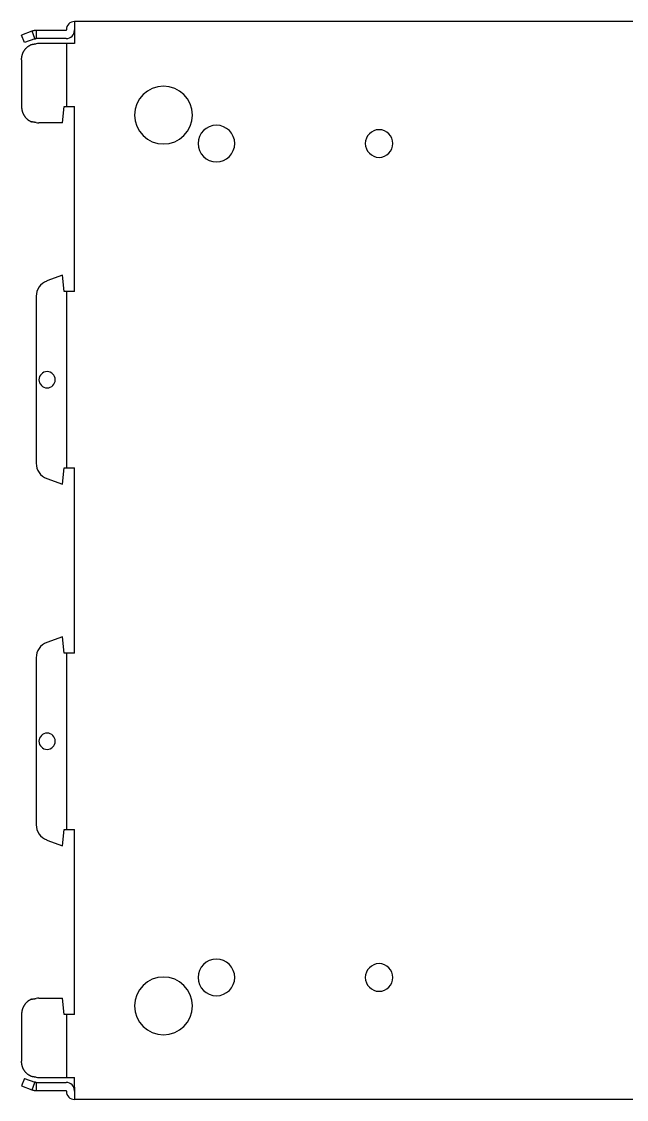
# Model space of a CAD drawing. Extents: x -27 to 262, y 5 to 196.
# Drawn here: x 74.6 to 150.6, y 60.2 to 195.6 of the extents above; entities that cross this region are included whole.
import ezdxf

# ---------------------------------------------------------------- set-up
doc = ezdxf.new("R2010")
doc.units = 0
doc.header["$LTSCALE"] = 25.4
doc.linetypes.add('KÖRPER', pattern=[0])
doc.layers.add('2D_ANSICHT_1_DRAWING_1', color=7, linetype='KÖRPER')

msp = doc.modelspace()

# ---------------------------------------------------------------- linework, layer by layer
at = {"layer": '2D_ANSICHT_1_DRAWING_1', "color": 5, "linetype": 'KÖRPER'}
for p, q in [((81.308, 195.635), (81.308, 194.102)), ((193.678, 195.635), (81.308, 195.635)), ((75.944, 194.419), (74.642, 193.945)), ((74.992, 192.985), (74.642, 193.945)), ((76.831, 194.511), (76.468, 194.511)), ((80.245, 194.511), (76.831, 194.511)), ((80.266, 194.532), (80.266, 194.593)), ((81.288, 194.532), (81.288, 194.593)), ((81.308, 194.102), (81.308, 192.88)), ((76.293, 193.458), (74.992, 192.985)), ((76.831, 193.489), (76.468, 193.489)), ((80.245, 193.489), (76.831, 193.489)), ((80.245, 192.88), (76.831, 192.88)), ((80.266, 192.88), (80.245, 192.88)), ((80.266, 192.88), (80.266, 184.955)), ((81.308, 192.88), (80.266, 192.88)), ((74.642, 190.836), (74.642, 184.955)), ((79.795, 182.911), (79.999, 184.955)), ((79.999, 184.955), (80.245, 184.955)), ((80.245, 184.955), (80.266, 184.955)), ((80.266, 184.955), (81.308, 184.955)), ((81.308, 161.705), (81.308, 184.955)), ((79.795, 182.911), (76.831, 182.911)), ((79.795, 163.749), (77.818, 163.029)), ((79.999, 161.705), (79.795, 163.749)), ((80.245, 161.705), (79.999, 161.705)), ((80.266, 161.705), (80.245, 161.705)), ((81.308, 161.705), (80.266, 161.705)), ((80.266, 161.705), (80.266, 139.527)), ((76.473, 161.108), (76.473, 140.123)), ((77.818, 138.202), (79.795, 137.483)), ((79.795, 137.483), (79.999, 139.527)), ((79.999, 139.527), (80.245, 139.527)), ((80.245, 139.527), (80.266, 139.527)), ((80.266, 139.527), (81.308, 139.527)), ((81.308, 116.276), (81.308, 139.527)), ((79.795, 118.32), (77.818, 117.601)), ((79.999, 116.276), (79.795, 118.32)), ((76.473, 115.68), (76.473, 94.695)), ((80.245, 116.276), (79.999, 116.276)), ((80.266, 116.276), (80.245, 116.276)), ((80.266, 116.276), (80.266, 94.098)), ((81.308, 116.276), (80.266, 116.276)), ((79.795, 92.054), (79.999, 94.098)), ((79.999, 94.098), (80.245, 94.098)), ((80.245, 94.098), (80.266, 94.098)), ((80.266, 94.098), (81.308, 94.098)), ((81.308, 70.848), (81.308, 94.098)), ((77.818, 92.774), (79.795, 92.054)), ((76.831, 72.892), (79.795, 72.892)), ((79.999, 70.848), (79.795, 72.892)), ((74.642, 70.848), (74.642, 64.967)), ((80.245, 70.848), (79.999, 70.848)), ((80.266, 70.848), (80.245, 70.848)), ((81.308, 70.848), (80.266, 70.848)), ((80.266, 70.848), (80.266, 62.923)), ((74.992, 62.818), (74.642, 61.858)), ((74.992, 62.818), (76.293, 62.345)), ((76.831, 62.923), (80.245, 62.923)), ((80.245, 62.923), (80.266, 62.923)), ((80.266, 62.923), (81.308, 62.923)), ((81.308, 61.701), (81.308, 62.923)), ((74.642, 61.858), (75.944, 61.384)), ((76.468, 62.314), (76.831, 62.314)), ((76.468, 61.292), (76.831, 61.292)), ((76.831, 62.314), (80.245, 62.314)), ((76.831, 61.292), (80.245, 61.292)), ((80.266, 61.21), (80.266, 61.271)), ((81.288, 61.21), (81.288, 61.271)), ((81.308, 61.701), (81.308, 60.168)), ((193.678, 60.168), (81.308, 60.168))]:
    msp.add_line(p, q, dxfattribs=at)
for points in [[(76.468, 194.511), (76.463, 194.511), (76.457, 194.511), (76.451, 194.511), (76.446, 194.511), (76.44, 194.511), (76.435, 194.511), (76.429, 194.511), (76.424, 194.511), (76.418, 194.51), (76.412, 194.51), (76.407, 194.51), (76.401, 194.51), (76.396, 194.51), (76.39, 194.509), (76.385, 194.509), (76.379, 194.509), (76.373, 194.508), (76.368, 194.508), (76.362, 194.508), (76.357, 194.507), (76.351, 194.507), (76.346, 194.506), (76.34, 194.506), (76.335, 194.505), (76.329, 194.505), (76.323, 194.504), (76.318, 194.504), (76.312, 194.503), (76.307, 194.503), (76.301, 194.502), (76.296, 194.502), (76.29, 194.501), (76.285, 194.5), (76.279, 194.5), (76.274, 194.499), (76.268, 194.498), (76.263, 194.497), (76.257, 194.497), (76.251, 194.496), (76.246, 194.495), (76.24, 194.494), (76.235, 194.493), (76.229, 194.493), (76.224, 194.492), (76.218, 194.491), (76.213, 194.49), (76.207, 194.489), (76.202, 194.488), (76.196, 194.487), (76.191, 194.486), (76.185, 194.485), (76.18, 194.484), (76.175, 194.483), (76.169, 194.482), (76.164, 194.481), (76.158, 194.48), (76.153, 194.478), (76.147, 194.477), (76.142, 194.476), (76.136, 194.475), (76.131, 194.474), (76.125, 194.472), (76.12, 194.471), (76.115, 194.47), (76.109, 194.469), (76.104, 194.467), (76.098, 194.466), (76.093, 194.465), (76.088, 194.463), (76.082, 194.462), (76.077, 194.46), (76.071, 194.459), (76.066, 194.458), (76.061, 194.456), (76.055, 194.455), (76.05, 194.453), (76.045, 194.452), (76.039, 194.45), (76.034, 194.448), (76.028, 194.447), (76.023, 194.445), (76.018, 194.444), (76.012, 194.442), (76.007, 194.44), (76.002, 194.439), (75.997, 194.437), (75.991, 194.435), (75.986, 194.433), (75.981, 194.432), (75.975, 194.43), (75.97, 194.428), (75.965, 194.426), (75.96, 194.424), (75.954, 194.423), (75.949, 194.421), (75.944, 194.419)], [(74.642, 190.836), (74.643, 190.862), (74.643, 190.888), (74.644, 190.913), (74.645, 190.939), (74.646, 190.965), (74.648, 190.991), (74.65, 191.017), (74.652, 191.042), (74.655, 191.068), (74.658, 191.094), (74.661, 191.12), (74.664, 191.145), (74.668, 191.171), (74.672, 191.196), (74.677, 191.222), (74.682, 191.247), (74.687, 191.272), (74.692, 191.298), (74.698, 191.323), (74.704, 191.348), (74.71, 191.373), (74.717, 191.398), (74.723, 191.423), (74.731, 191.448), (74.738, 191.473), (74.746, 191.497), (74.754, 191.522), (74.762, 191.547), (74.771, 191.571), (74.78, 191.595), (74.789, 191.619), (74.799, 191.643), (74.808, 191.667), (74.819, 191.691), (74.829, 191.715), (74.84, 191.738), (74.851, 191.762), (74.862, 191.785), (74.874, 191.808), (74.885, 191.831), (74.898, 191.854), (74.91, 191.877), (74.923, 191.899), (74.936, 191.921), (74.949, 191.944), (74.962, 191.966), (74.976, 191.988), (74.99, 192.009), (75.005, 192.031), (75.019, 192.052), (75.034, 192.073), (75.049, 192.094), (75.065, 192.115), (75.081, 192.135), (75.097, 192.156), (75.113, 192.176), (75.129, 192.196), (75.146, 192.216), (75.163, 192.235), (75.18, 192.254), (75.198, 192.273), (75.215, 192.292), (75.233, 192.311), (75.252, 192.329), (75.27, 192.347), (75.289, 192.365), (75.308, 192.383), (75.327, 192.4), (75.346, 192.417), (75.366, 192.434), (75.386, 192.451), (75.406, 192.467), (75.426, 192.483), (75.446, 192.499), (75.467, 192.514), (75.488, 192.53), (75.509, 192.545), (75.53, 192.559), (75.552, 192.574), (75.574, 192.588), (75.595, 192.602), (75.618, 192.615), (75.64, 192.628), (75.662, 192.641), (75.685, 192.654), (75.708, 192.666), (75.731, 192.678), (75.754, 192.69), (75.777, 192.701), (75.8, 192.712), (75.824, 192.722), (75.848, 192.733), (75.871, 192.743), (75.895, 192.752), (75.92, 192.762), (75.944, 192.771)], [(75.944, 192.771), (75.949, 192.772), (75.955, 192.772), (75.96, 192.773), (75.966, 192.774), (75.971, 192.775), (75.977, 192.776), (75.982, 192.777), (75.987, 192.777), (75.993, 192.778), (75.998, 192.779), (76.004, 192.78), (76.009, 192.781), (76.015, 192.781), (76.02, 192.782), (76.026, 192.783), (76.031, 192.784), (76.037, 192.785), (76.042, 192.786), (76.048, 192.786), (76.053, 192.787), (76.058, 192.788), (76.064, 192.789), (76.069, 192.79), (76.075, 192.79), (76.08, 192.791), (76.086, 192.792), (76.091, 192.793), (76.097, 192.794), (76.102, 192.794), (76.108, 192.795), (76.113, 192.796), (76.119, 192.797), (76.124, 192.798), (76.129, 192.798), (76.135, 192.799), (76.14, 192.8), (76.146, 192.801), (76.151, 192.802), (76.157, 192.802), (76.162, 192.803), (76.168, 192.804), (76.173, 192.805), (76.179, 192.806), (76.184, 192.806), (76.19, 192.807), (76.195, 192.808), (76.2, 192.809), (76.206, 192.81), (76.211, 192.81), (76.217, 192.811), (76.222, 192.812), (76.228, 192.813), (76.233, 192.814), (76.239, 192.814), (76.244, 192.815), (76.25, 192.816), (76.255, 192.817), (76.261, 192.818), (76.266, 192.818), (76.271, 192.819), (76.277, 192.82), (76.282, 192.821), (76.288, 192.822), (76.293, 192.822), (76.299, 192.823), (76.304, 192.824), (76.31, 192.825), (76.315, 192.825), (76.321, 192.826), (76.326, 192.827), (76.332, 192.828), (76.337, 192.829), (76.342, 192.829), (76.348, 192.83), (76.353, 192.831), (76.359, 192.832), (76.364, 192.833), (76.37, 192.833), (76.375, 192.834), (76.381, 192.835), (76.386, 192.836), (76.392, 192.836), (76.397, 192.837), (76.403, 192.838), (76.408, 192.839), (76.413, 192.84), (76.419, 192.84), (76.424, 192.841), (76.43, 192.842), (76.435, 192.843), (76.441, 192.844), (76.446, 192.844), (76.452, 192.845), (76.457, 192.846), (76.463, 192.847), (76.468, 192.847)], [(76.293, 193.458), (76.296, 193.459), (76.299, 193.461), (76.302, 193.462), (76.305, 193.463), (76.308, 193.464), (76.311, 193.465), (76.314, 193.466), (76.318, 193.467), (76.321, 193.467), (76.324, 193.468), (76.327, 193.469), (76.33, 193.47), (76.333, 193.471), (76.336, 193.472), (76.339, 193.473), (76.342, 193.473), (76.345, 193.474), (76.348, 193.475), (76.351, 193.476), (76.354, 193.476), (76.358, 193.477), (76.361, 193.478), (76.364, 193.478), (76.367, 193.479), (76.37, 193.48), (76.373, 193.48), (76.376, 193.481), (76.379, 193.481), (76.383, 193.482), (76.386, 193.483), (76.389, 193.483), (76.392, 193.484), (76.395, 193.484), (76.398, 193.484), (76.401, 193.485), (76.405, 193.485), (76.408, 193.486), (76.411, 193.486), (76.414, 193.486), (76.417, 193.487), (76.42, 193.487), (76.424, 193.487), (76.427, 193.488), (76.43, 193.488), (76.433, 193.488), (76.436, 193.488), (76.439, 193.488), (76.443, 193.489), (76.446, 193.489), (76.449, 193.489), (76.452, 193.489), (76.455, 193.489), (76.459, 193.489), (76.462, 193.489), (76.465, 193.489), (76.468, 193.489)], [(74.642, 184.955), (74.643, 184.93), (74.643, 184.904), (74.644, 184.878), (74.645, 184.852), (74.646, 184.826), (74.648, 184.8), (74.65, 184.775), (74.652, 184.749), (74.655, 184.723), (74.658, 184.697), (74.661, 184.672), (74.664, 184.646), (74.668, 184.621), (74.672, 184.595), (74.677, 184.57), (74.682, 184.544), (74.687, 184.519), (74.692, 184.494), (74.698, 184.468), (74.704, 184.443), (74.71, 184.418), (74.717, 184.393), (74.723, 184.368), (74.731, 184.343), (74.738, 184.319), (74.746, 184.294), (74.754, 184.269), (74.762, 184.245), (74.771, 184.22), (74.78, 184.196), (74.789, 184.172), (74.799, 184.148), (74.808, 184.124), (74.819, 184.1), (74.829, 184.077), (74.84, 184.053), (74.851, 184.03), (74.862, 184.006), (74.874, 183.983), (74.885, 183.96), (74.898, 183.937), (74.91, 183.915), (74.923, 183.892), (74.936, 183.87), (74.949, 183.848), (74.962, 183.826), (74.976, 183.804), (74.99, 183.782), (75.005, 183.761), (75.019, 183.739), (75.034, 183.718), (75.049, 183.697), (75.065, 183.676), (75.081, 183.656), (75.097, 183.636), (75.113, 183.615), (75.129, 183.595), (75.146, 183.576), (75.163, 183.556), (75.18, 183.537), (75.198, 183.518), (75.215, 183.499), (75.233, 183.481), (75.252, 183.462), (75.27, 183.444), (75.289, 183.426), (75.308, 183.409), (75.327, 183.391), (75.346, 183.374), (75.366, 183.357), (75.386, 183.341), (75.406, 183.324), (75.426, 183.308), (75.446, 183.292), (75.467, 183.277), (75.488, 183.262), (75.509, 183.247), (75.53, 183.232), (75.552, 183.218), (75.574, 183.204), (75.595, 183.19), (75.618, 183.176), (75.64, 183.163), (75.662, 183.15), (75.685, 183.138), (75.708, 183.125), (75.731, 183.113), (75.754, 183.102), (75.777, 183.091), (75.8, 183.08), (75.824, 183.069), (75.848, 183.059), (75.871, 183.049), (75.895, 183.039), (75.92, 183.03), (75.944, 183.021)], [(76.468, 182.944), (76.463, 182.945), (76.457, 182.945), (76.452, 182.946), (76.446, 182.947), (76.441, 182.948), (76.435, 182.949), (76.43, 182.949), (76.424, 182.95), (76.419, 182.951), (76.413, 182.952), (76.408, 182.953), (76.403, 182.953), (76.397, 182.954), (76.392, 182.955), (76.386, 182.956), (76.381, 182.956), (76.375, 182.957), (76.37, 182.958), (76.364, 182.959), (76.359, 182.96), (76.353, 182.96), (76.348, 182.961), (76.342, 182.962), (76.337, 182.963), (76.332, 182.964), (76.326, 182.964), (76.321, 182.965), (76.315, 182.966), (76.31, 182.967), (76.304, 182.967), (76.299, 182.968), (76.293, 182.969), (76.288, 182.97), (76.282, 182.971), (76.277, 182.971), (76.271, 182.972), (76.266, 182.973), (76.261, 182.974), (76.255, 182.975), (76.25, 182.975), (76.244, 182.976), (76.239, 182.977), (76.233, 182.978), (76.228, 182.979), (76.222, 182.979), (76.217, 182.98), (76.211, 182.981), (76.206, 182.982), (76.2, 182.982), (76.195, 182.983), (76.19, 182.984), (76.184, 182.985), (76.179, 182.986), (76.173, 182.986), (76.168, 182.987), (76.162, 182.988), (76.157, 182.989), (76.151, 182.99), (76.146, 182.99), (76.14, 182.991), (76.135, 182.992), (76.129, 182.993), (76.124, 182.994), (76.119, 182.994), (76.113, 182.995), (76.108, 182.996), (76.102, 182.997), (76.097, 182.998), (76.091, 182.998), (76.086, 182.999), (76.08, 183), (76.075, 183.001), (76.069, 183.002), (76.064, 183.003), (76.058, 183.003), (76.053, 183.004), (76.048, 183.005), (76.042, 183.006), (76.037, 183.007), (76.031, 183.007), (76.026, 183.008), (76.02, 183.009), (76.015, 183.01), (76.009, 183.011), (76.004, 183.012), (75.998, 183.012), (75.993, 183.013), (75.987, 183.014), (75.982, 183.015), (75.977, 183.016), (75.971, 183.016), (75.966, 183.017), (75.96, 183.018), (75.955, 183.019), (75.949, 183.02), (75.944, 183.021)], [(75.944, 72.783), (75.92, 72.774), (75.895, 72.764), (75.871, 72.755), (75.848, 72.745), (75.824, 72.734), (75.8, 72.724), (75.777, 72.713), (75.754, 72.701), (75.731, 72.69), (75.708, 72.678), (75.685, 72.665), (75.662, 72.653), (75.64, 72.64), (75.618, 72.627), (75.595, 72.613), (75.574, 72.6), (75.552, 72.585), (75.53, 72.571), (75.509, 72.556), (75.488, 72.541), (75.467, 72.526), (75.446, 72.511), (75.426, 72.495), (75.406, 72.479), (75.386, 72.463), (75.366, 72.446), (75.346, 72.429), (75.327, 72.412), (75.308, 72.395), (75.289, 72.377), (75.27, 72.359), (75.252, 72.341), (75.233, 72.323), (75.215, 72.304), (75.198, 72.285), (75.18, 72.266), (75.163, 72.247), (75.146, 72.227), (75.129, 72.208), (75.113, 72.188), (75.097, 72.168), (75.081, 72.147), (75.065, 72.127), (75.049, 72.106), (75.034, 72.085), (75.019, 72.064), (75.005, 72.043), (74.99, 72.021), (74.976, 71.999), (74.962, 71.977), (74.949, 71.955), (74.936, 71.933), (74.923, 71.911), (74.91, 71.888), (74.898, 71.866), (74.885, 71.843), (74.874, 71.82), (74.862, 71.797), (74.851, 71.773), (74.84, 71.75), (74.829, 71.727), (74.819, 71.703), (74.808, 71.679), (74.799, 71.655), (74.789, 71.631), (74.78, 71.607), (74.771, 71.583), (74.762, 71.558), (74.754, 71.534), (74.746, 71.509), (74.738, 71.485), (74.731, 71.46), (74.723, 71.435), (74.717, 71.41), (74.71, 71.385), (74.704, 71.36), (74.698, 71.335), (74.692, 71.31), (74.687, 71.284), (74.682, 71.259), (74.677, 71.234), (74.672, 71.208), (74.668, 71.183), (74.664, 71.157), (74.661, 71.131), (74.658, 71.106), (74.655, 71.08), (74.652, 71.054), (74.65, 71.028), (74.648, 71.003), (74.646, 70.977), (74.645, 70.951), (74.644, 70.925), (74.643, 70.899), (74.643, 70.874), (74.642, 70.848)], [(75.944, 72.783), (75.949, 72.783), (75.955, 72.784), (75.96, 72.785), (75.966, 72.786), (75.971, 72.787), (75.977, 72.788), (75.982, 72.788), (75.987, 72.789), (75.993, 72.79), (75.998, 72.791), (76.004, 72.792), (76.009, 72.792), (76.015, 72.793), (76.02, 72.794), (76.026, 72.795), (76.031, 72.796), (76.037, 72.797), (76.042, 72.797), (76.048, 72.798), (76.053, 72.799), (76.058, 72.8), (76.064, 72.801), (76.069, 72.801), (76.075, 72.802), (76.08, 72.803), (76.086, 72.804), (76.091, 72.805), (76.097, 72.805), (76.102, 72.806), (76.108, 72.807), (76.113, 72.808), (76.119, 72.809), (76.124, 72.809), (76.129, 72.81), (76.135, 72.811), (76.14, 72.812), (76.146, 72.813), (76.151, 72.813), (76.157, 72.814), (76.162, 72.815), (76.168, 72.816), (76.173, 72.817), (76.179, 72.817), (76.184, 72.818), (76.19, 72.819), (76.195, 72.82), (76.2, 72.821), (76.206, 72.821), (76.211, 72.822), (76.217, 72.823), (76.222, 72.824), (76.228, 72.825), (76.233, 72.825), (76.239, 72.826), (76.244, 72.827), (76.25, 72.828), (76.255, 72.829), (76.261, 72.829), (76.266, 72.83), (76.271, 72.831), (76.277, 72.832), (76.282, 72.833), (76.288, 72.833), (76.293, 72.834), (76.299, 72.835), (76.304, 72.836), (76.31, 72.836), (76.315, 72.837), (76.321, 72.838), (76.326, 72.839), (76.332, 72.84), (76.337, 72.84), (76.342, 72.841), (76.348, 72.842), (76.353, 72.843), (76.359, 72.844), (76.364, 72.844), (76.37, 72.845), (76.375, 72.846), (76.381, 72.847), (76.386, 72.847), (76.392, 72.848), (76.397, 72.849), (76.403, 72.85), (76.408, 72.851), (76.413, 72.851), (76.419, 72.852), (76.424, 72.853), (76.43, 72.854), (76.435, 72.855), (76.441, 72.855), (76.446, 72.856), (76.452, 72.857), (76.457, 72.858), (76.463, 72.858), (76.468, 72.859)], [(75.944, 63.032), (75.92, 63.041), (75.895, 63.051), (75.871, 63.06), (75.848, 63.07), (75.824, 63.081), (75.8, 63.091), (75.777, 63.102), (75.754, 63.114), (75.731, 63.125), (75.708, 63.137), (75.685, 63.149), (75.662, 63.162), (75.64, 63.175), (75.618, 63.188), (75.595, 63.202), (75.574, 63.215), (75.552, 63.229), (75.53, 63.244), (75.509, 63.258), (75.488, 63.273), (75.467, 63.289), (75.446, 63.304), (75.426, 63.32), (75.406, 63.336), (75.386, 63.352), (75.366, 63.369), (75.346, 63.386), (75.327, 63.403), (75.308, 63.42), (75.289, 63.438), (75.27, 63.456), (75.252, 63.474), (75.233, 63.492), (75.215, 63.511), (75.198, 63.53), (75.18, 63.549), (75.163, 63.568), (75.146, 63.588), (75.129, 63.607), (75.113, 63.627), (75.097, 63.647), (75.081, 63.668), (75.065, 63.688), (75.049, 63.709), (75.034, 63.73), (75.019, 63.751), (75.005, 63.772), (74.99, 63.794), (74.976, 63.816), (74.962, 63.837), (74.949, 63.859), (74.936, 63.882), (74.923, 63.904), (74.91, 63.927), (74.898, 63.949), (74.885, 63.972), (74.874, 63.995), (74.862, 64.018), (74.851, 64.041), (74.84, 64.065), (74.829, 64.088), (74.819, 64.112), (74.808, 64.136), (74.799, 64.16), (74.789, 64.184), (74.78, 64.208), (74.771, 64.232), (74.762, 64.257), (74.754, 64.281), (74.746, 64.306), (74.738, 64.33), (74.731, 64.355), (74.723, 64.38), (74.717, 64.405), (74.71, 64.43), (74.704, 64.455), (74.698, 64.48), (74.692, 64.505), (74.687, 64.531), (74.682, 64.556), (74.677, 64.581), (74.672, 64.607), (74.668, 64.632), (74.664, 64.658), (74.661, 64.684), (74.658, 64.709), (74.655, 64.735), (74.652, 64.761), (74.65, 64.786), (74.648, 64.812), (74.646, 64.838), (74.645, 64.864), (74.644, 64.89), (74.643, 64.916), (74.643, 64.941), (74.642, 64.967)], [(76.468, 62.956), (76.463, 62.956), (76.457, 62.957), (76.452, 62.958), (76.446, 62.959), (76.441, 62.96), (76.435, 62.96), (76.43, 62.961), (76.424, 62.962), (76.419, 62.963), (76.413, 62.964), (76.408, 62.964), (76.403, 62.965), (76.397, 62.966), (76.392, 62.967), (76.386, 62.967), (76.381, 62.968), (76.375, 62.969), (76.37, 62.97), (76.364, 62.971), (76.359, 62.971), (76.353, 62.972), (76.348, 62.973), (76.342, 62.974), (76.337, 62.975), (76.332, 62.975), (76.326, 62.976), (76.321, 62.977), (76.315, 62.978), (76.31, 62.978), (76.304, 62.979), (76.299, 62.98), (76.293, 62.981), (76.288, 62.982), (76.282, 62.982), (76.277, 62.983), (76.271, 62.984), (76.266, 62.985), (76.261, 62.986), (76.255, 62.986), (76.25, 62.987), (76.244, 62.988), (76.239, 62.989), (76.233, 62.99), (76.228, 62.99), (76.222, 62.991), (76.217, 62.992), (76.211, 62.993), (76.206, 62.993), (76.2, 62.994), (76.195, 62.995), (76.19, 62.996), (76.184, 62.997), (76.179, 62.997), (76.173, 62.998), (76.168, 62.999), (76.162, 63), (76.157, 63.001), (76.151, 63.001), (76.146, 63.002), (76.14, 63.003), (76.135, 63.004), (76.129, 63.005), (76.124, 63.005), (76.119, 63.006), (76.113, 63.007), (76.108, 63.008), (76.102, 63.009), (76.097, 63.009), (76.091, 63.01), (76.086, 63.011), (76.08, 63.012), (76.075, 63.013), (76.069, 63.014), (76.064, 63.014), (76.058, 63.015), (76.053, 63.016), (76.048, 63.017), (76.042, 63.018), (76.037, 63.018), (76.031, 63.019), (76.026, 63.02), (76.02, 63.021), (76.015, 63.022), (76.009, 63.022), (76.004, 63.023), (75.998, 63.024), (75.993, 63.025), (75.987, 63.026), (75.982, 63.027), (75.977, 63.027), (75.971, 63.028), (75.966, 63.029), (75.96, 63.03), (75.955, 63.031), (75.949, 63.032), (75.944, 63.032)], [(76.468, 62.314), (76.465, 62.314), (76.462, 62.314), (76.459, 62.314), (76.455, 62.314), (76.452, 62.314), (76.449, 62.314), (76.446, 62.314), (76.443, 62.315), (76.439, 62.315), (76.436, 62.315), (76.433, 62.315), (76.43, 62.315), (76.427, 62.316), (76.424, 62.316), (76.42, 62.316), (76.417, 62.316), (76.414, 62.317), (76.411, 62.317), (76.408, 62.317), (76.405, 62.318), (76.401, 62.318), (76.398, 62.319), (76.395, 62.319), (76.392, 62.32), (76.389, 62.32), (76.386, 62.321), (76.383, 62.321), (76.379, 62.322), (76.376, 62.322), (76.373, 62.323), (76.37, 62.323), (76.367, 62.324), (76.364, 62.325), (76.361, 62.325), (76.358, 62.326), (76.354, 62.327), (76.351, 62.327), (76.348, 62.328), (76.345, 62.329), (76.342, 62.33), (76.339, 62.33), (76.336, 62.331), (76.333, 62.332), (76.33, 62.333), (76.327, 62.334), (76.324, 62.335), (76.321, 62.336), (76.318, 62.337), (76.314, 62.338), (76.311, 62.339), (76.308, 62.34), (76.305, 62.341), (76.302, 62.342), (76.299, 62.343), (76.296, 62.344), (76.293, 62.345)], [(75.944, 61.384), (75.949, 61.382), (75.954, 61.381), (75.96, 61.379), (75.965, 61.377), (75.97, 61.375), (75.975, 61.373), (75.981, 61.371), (75.986, 61.37), (75.991, 61.368), (75.997, 61.366), (76.002, 61.364), (76.007, 61.363), (76.012, 61.361), (76.018, 61.359), (76.023, 61.358), (76.028, 61.356), (76.034, 61.355), (76.039, 61.353), (76.045, 61.352), (76.05, 61.35), (76.055, 61.349), (76.061, 61.347), (76.066, 61.346), (76.071, 61.344), (76.077, 61.343), (76.082, 61.341), (76.088, 61.34), (76.093, 61.338), (76.098, 61.337), (76.104, 61.336), (76.109, 61.334), (76.115, 61.333), (76.12, 61.332), (76.125, 61.331), (76.131, 61.329), (76.136, 61.328), (76.142, 61.327), (76.147, 61.326), (76.153, 61.325), (76.158, 61.324), (76.164, 61.322), (76.169, 61.321), (76.175, 61.32), (76.18, 61.319), (76.185, 61.318), (76.191, 61.317), (76.196, 61.316), (76.202, 61.315), (76.207, 61.314), (76.213, 61.313), (76.218, 61.312), (76.224, 61.311), (76.229, 61.311), (76.235, 61.31), (76.24, 61.309), (76.246, 61.308), (76.251, 61.307), (76.257, 61.307), (76.263, 61.306), (76.268, 61.305), (76.274, 61.304), (76.279, 61.304), (76.285, 61.303), (76.29, 61.302), (76.296, 61.302), (76.301, 61.301), (76.307, 61.3), (76.312, 61.3), (76.318, 61.299), (76.323, 61.299), (76.329, 61.298), (76.335, 61.298), (76.34, 61.297), (76.346, 61.297), (76.351, 61.296), (76.357, 61.296), (76.362, 61.296), (76.368, 61.295), (76.373, 61.295), (76.379, 61.294), (76.385, 61.294), (76.39, 61.294), (76.396, 61.294), (76.401, 61.293), (76.407, 61.293), (76.412, 61.293), (76.418, 61.293), (76.424, 61.292), (76.429, 61.292), (76.435, 61.292), (76.44, 61.292), (76.446, 61.292), (76.451, 61.292), (76.457, 61.292), (76.463, 61.292), (76.468, 61.292)]]:
    msp.add_lwpolyline(points, dxfattribs=at)
for points in [[(75.944, 194.419, 0), (75.947, 194.409, 0), (75.951, 194.399, 0), (75.955, 194.389, 0), (75.958, 194.379, 0), (75.962, 194.369, 0), (75.966, 194.359, 0), (75.969, 194.349, 0), (75.973, 194.339, 0), (75.977, 194.329, 0), (75.98, 194.319, 0), (75.984, 194.309, 0), (75.988, 194.299, 0), (75.991, 194.289, 0), (75.995, 194.279, 0), (75.998, 194.269, 0), (76.002, 194.259, 0), (76.006, 194.249, 0), (76.009, 194.239, 0), (76.013, 194.229, 0), (76.017, 194.219, 0), (76.02, 194.209, 0), (76.024, 194.199, 0), (76.028, 194.189, 0), (76.031, 194.179, 0), (76.035, 194.169, 0), (76.038, 194.159, 0), (76.042, 194.149, 0), (76.046, 194.139, 0), (76.049, 194.129, 0), (76.053, 194.119, 0), (76.057, 194.109, 0), (76.06, 194.099, 0), (76.064, 194.089, 0), (76.068, 194.079, 0), (76.071, 194.069, 0), (76.075, 194.059, 0), (76.079, 194.049, 0), (76.082, 194.039, 0), (76.086, 194.029, 0), (76.089, 194.019, 0), (76.093, 194.009, 0), (76.097, 193.999, 0), (76.1, 193.989, 0), (76.104, 193.979, 0), (76.108, 193.969, 0), (76.111, 193.959, 0), (76.115, 193.949, 0), (76.119, 193.939, 0), (76.122, 193.929, 0), (76.126, 193.919, 0), (76.13, 193.909, 0), (76.133, 193.899, 0), (76.137, 193.889, 0), (76.14, 193.879, 0), (76.144, 193.869, 0), (76.148, 193.859, 0), (76.151, 193.849, 0), (76.155, 193.839, 0), (76.159, 193.829, 0), (76.162, 193.819, 0), (76.166, 193.809, 0), (76.17, 193.799, 0), (76.173, 193.789, 0), (76.177, 193.779, 0), (76.18, 193.769, 0), (76.184, 193.759, 0), (76.188, 193.749, 0), (76.191, 193.739, 0), (76.195, 193.729, 0), (76.199, 193.719, 0), (76.202, 193.709, 0), (76.206, 193.699, 0), (76.21, 193.689, 0), (76.213, 193.679, 0), (76.217, 193.669, 0), (76.221, 193.659, 0), (76.224, 193.649, 0), (76.228, 193.639, 0), (76.231, 193.629, 0), (76.235, 193.619, 0), (76.239, 193.609, 0), (76.242, 193.599, 0), (76.246, 193.589, 0), (76.25, 193.579, 0), (76.253, 193.568, 0), (76.257, 193.558, 0), (76.261, 193.548, 0), (76.264, 193.538, 0), (76.268, 193.528, 0), (76.272, 193.518, 0), (76.275, 193.508, 0), (76.279, 193.498, 0), (76.282, 193.488, 0), (76.286, 193.478, 0), (76.29, 193.468, 0), (76.293, 193.458, 0)], [(76.468, 194.511, 0), (76.468, 194.501, 0), (76.468, 194.49, 0), (76.468, 194.479, 0), (76.468, 194.469, 0), (76.468, 194.458, 0), (76.468, 194.447, 0), (76.468, 194.437, 0), (76.468, 194.426, 0), (76.468, 194.415, 0), (76.468, 194.405, 0), (76.468, 194.394, 0), (76.468, 194.384, 0), (76.468, 194.373, 0), (76.468, 194.362, 0), (76.468, 194.352, 0), (76.468, 194.341, 0), (76.468, 194.33, 0), (76.468, 194.32, 0), (76.468, 194.309, 0), (76.468, 194.298, 0), (76.468, 194.288, 0), (76.468, 194.277, 0), (76.468, 194.266, 0), (76.468, 194.256, 0), (76.468, 194.245, 0), (76.468, 194.234, 0), (76.468, 194.224, 0), (76.468, 194.213, 0), (76.468, 194.203, 0), (76.468, 194.192, 0), (76.468, 194.181, 0), (76.468, 194.171, 0), (76.468, 194.16, 0), (76.468, 194.149, 0), (76.468, 194.139, 0), (76.468, 194.128, 0), (76.468, 194.117, 0), (76.468, 194.107, 0), (76.468, 194.096, 0), (76.468, 194.085, 0), (76.468, 194.075, 0), (76.468, 194.064, 0), (76.468, 194.054, 0), (76.468, 194.043, 0), (76.468, 194.032, 0), (76.468, 194.022, 0), (76.468, 194.011, 0), (76.468, 194, 0), (76.468, 193.99, 0), (76.468, 193.979, 0), (76.468, 193.968, 0), (76.468, 193.958, 0), (76.468, 193.947, 0), (76.468, 193.936, 0), (76.468, 193.926, 0), (76.468, 193.915, 0), (76.468, 193.904, 0), (76.468, 193.894, 0), (76.468, 193.883, 0), (76.468, 193.873, 0), (76.468, 193.862, 0), (76.468, 193.851, 0), (76.468, 193.841, 0), (76.468, 193.83, 0), (76.468, 193.819, 0), (76.468, 193.809, 0), (76.468, 193.798, 0), (76.468, 193.787, 0), (76.468, 193.777, 0), (76.468, 193.766, 0), (76.468, 193.755, 0), (76.468, 193.745, 0), (76.468, 193.734, 0), (76.468, 193.723, 0), (76.468, 193.713, 0), (76.468, 193.702, 0), (76.468, 193.692, 0), (76.468, 193.681, 0), (76.468, 193.67, 0), (76.468, 193.66, 0), (76.468, 193.649, 0), (76.468, 193.638, 0), (76.468, 193.628, 0), (76.468, 193.617, 0), (76.468, 193.606, 0), (76.468, 193.596, 0), (76.468, 193.585, 0), (76.468, 193.574, 0), (76.468, 193.564, 0), (76.468, 193.553, 0), (76.468, 193.543, 0), (76.468, 193.532, 0), (76.468, 193.521, 0), (76.468, 193.511, 0), (76.468, 193.5, 0), (76.468, 193.489, 0)], [(76.293, 62.345, 0), (76.29, 62.335, 0), (76.286, 62.325, 0), (76.282, 62.315, 0), (76.279, 62.305, 0), (76.275, 62.295, 0), (76.272, 62.285, 0), (76.268, 62.275, 0), (76.264, 62.265, 0), (76.261, 62.255, 0), (76.257, 62.245, 0), (76.253, 62.235, 0), (76.25, 62.225, 0), (76.246, 62.215, 0), (76.242, 62.205, 0), (76.239, 62.195, 0), (76.235, 62.185, 0), (76.231, 62.175, 0), (76.228, 62.165, 0), (76.224, 62.155, 0), (76.221, 62.145, 0), (76.217, 62.135, 0), (76.213, 62.125, 0), (76.21, 62.115, 0), (76.206, 62.105, 0), (76.202, 62.095, 0), (76.199, 62.085, 0), (76.195, 62.075, 0), (76.191, 62.065, 0), (76.188, 62.055, 0), (76.184, 62.045, 0), (76.18, 62.035, 0), (76.177, 62.025, 0), (76.173, 62.015, 0), (76.17, 62.005, 0), (76.166, 61.995, 0), (76.162, 61.985, 0), (76.159, 61.975, 0), (76.155, 61.965, 0), (76.151, 61.955, 0), (76.148, 61.945, 0), (76.144, 61.935, 0), (76.14, 61.925, 0), (76.137, 61.915, 0), (76.133, 61.905, 0), (76.13, 61.894, 0), (76.126, 61.884, 0), (76.122, 61.874, 0), (76.119, 61.864, 0), (76.115, 61.854, 0), (76.111, 61.844, 0), (76.108, 61.834, 0), (76.104, 61.824, 0), (76.1, 61.814, 0), (76.097, 61.804, 0), (76.093, 61.794, 0), (76.089, 61.784, 0), (76.086, 61.774, 0), (76.082, 61.764, 0), (76.079, 61.754, 0), (76.075, 61.744, 0), (76.071, 61.734, 0), (76.068, 61.724, 0), (76.064, 61.714, 0), (76.06, 61.704, 0), (76.057, 61.694, 0), (76.053, 61.684, 0), (76.049, 61.674, 0), (76.046, 61.664, 0), (76.042, 61.654, 0), (76.038, 61.644, 0), (76.035, 61.634, 0), (76.031, 61.624, 0), (76.028, 61.614, 0), (76.024, 61.604, 0), (76.02, 61.594, 0), (76.017, 61.584, 0), (76.013, 61.574, 0), (76.009, 61.564, 0), (76.006, 61.554, 0), (76.002, 61.544, 0), (75.998, 61.534, 0), (75.995, 61.524, 0), (75.991, 61.514, 0), (75.988, 61.504, 0), (75.984, 61.494, 0), (75.98, 61.484, 0), (75.977, 61.474, 0), (75.973, 61.464, 0), (75.969, 61.454, 0), (75.966, 61.444, 0), (75.962, 61.434, 0), (75.958, 61.424, 0), (75.955, 61.414, 0), (75.951, 61.404, 0), (75.947, 61.394, 0), (75.944, 61.384, 0)], [(76.468, 62.314, 0), (76.468, 62.303, 0), (76.468, 62.293, 0), (76.468, 62.282, 0), (76.468, 62.271, 0), (76.468, 62.261, 0), (76.468, 62.25, 0), (76.468, 62.239, 0), (76.468, 62.229, 0), (76.468, 62.218, 0), (76.468, 62.207, 0), (76.468, 62.197, 0), (76.468, 62.186, 0), (76.468, 62.175, 0), (76.468, 62.165, 0), (76.468, 62.154, 0), (76.468, 62.144, 0), (76.468, 62.133, 0), (76.468, 62.122, 0), (76.468, 62.112, 0), (76.468, 62.101, 0), (76.468, 62.09, 0), (76.468, 62.08, 0), (76.468, 62.069, 0), (76.468, 62.058, 0), (76.468, 62.048, 0), (76.468, 62.037, 0), (76.468, 62.026, 0), (76.468, 62.016, 0), (76.468, 62.005, 0), (76.468, 61.994, 0), (76.468, 61.984, 0), (76.468, 61.973, 0), (76.468, 61.963, 0), (76.468, 61.952, 0), (76.468, 61.941, 0), (76.468, 61.931, 0), (76.468, 61.92, 0), (76.468, 61.909, 0), (76.468, 61.899, 0), (76.468, 61.888, 0), (76.468, 61.877, 0), (76.468, 61.867, 0), (76.468, 61.856, 0), (76.468, 61.845, 0), (76.468, 61.835, 0), (76.468, 61.824, 0), (76.468, 61.813, 0), (76.468, 61.803, 0), (76.468, 61.792, 0), (76.468, 61.782, 0), (76.468, 61.771, 0), (76.468, 61.76, 0), (76.468, 61.75, 0), (76.468, 61.739, 0), (76.468, 61.728, 0), (76.468, 61.718, 0), (76.468, 61.707, 0), (76.468, 61.696, 0), (76.468, 61.686, 0), (76.468, 61.675, 0), (76.468, 61.664, 0), (76.468, 61.654, 0), (76.468, 61.643, 0), (76.468, 61.633, 0), (76.468, 61.622, 0), (76.468, 61.611, 0), (76.468, 61.601, 0), (76.468, 61.59, 0), (76.468, 61.579, 0), (76.468, 61.569, 0), (76.468, 61.558, 0), (76.468, 61.547, 0), (76.468, 61.537, 0), (76.468, 61.526, 0), (76.468, 61.515, 0), (76.468, 61.505, 0), (76.468, 61.494, 0), (76.468, 61.483, 0), (76.468, 61.473, 0), (76.468, 61.462, 0), (76.468, 61.452, 0), (76.468, 61.441, 0), (76.468, 61.43, 0), (76.468, 61.42, 0), (76.468, 61.409, 0), (76.468, 61.398, 0), (76.468, 61.388, 0), (76.468, 61.377, 0), (76.468, 61.366, 0), (76.468, 61.356, 0), (76.468, 61.345, 0), (76.468, 61.334, 0), (76.468, 61.324, 0), (76.468, 61.313, 0), (76.468, 61.302, 0), (76.468, 61.292, 0)]]:
    msp.add_polyline3d(points, dxfattribs=at)
for centre, radius, start, end in [((81.308, 194.593), 1.042, 90, 180), ((80.245, 194.532), 0.0204, 270, 0), ((80.245, 194.532), 1.042, 270, 0), ((81.308, 194.593), 0.0204, 90, 180), ((76.831, 190.836), 2.044, 90, 100.22818), ((92.473, 183.882), 3.628, 0, 180), ((76.831, 184.955), 2.044, 259.77182, 270), ((92.473, 183.882), 3.628, 180, 0), ((99.117, 180.305), 2.3, 0, 180), ((119.557, 180.305), 1.737, 0, 180), ((99.117, 180.305), 2.3, 180, 0), ((119.557, 180.305), 1.737, 180, 0), ((78.517, 161.108), 2.044, 110, 180), ((77.853, 150.616), 1.022, 0, 180), ((77.853, 150.616), 1.022, 180, 0), ((78.517, 140.123), 2.044, 180, 250), ((78.517, 115.68), 2.044, 110, 180), ((77.853, 105.187), 1.022, 0, 180), ((77.853, 105.187), 1.022, 180, 0), ((78.517, 94.695), 2.044, 180, 250), ((99.117, 75.498), 2.3, 0, 180), ((119.557, 75.498), 1.737, 0, 180), ((92.473, 71.921), 3.628, 0, 180), ((99.117, 75.498), 2.3, 180, 0), ((119.557, 75.498), 1.737, 180, 0), ((76.831, 70.848), 2.044, 90, 100.22818), ((92.473, 71.921), 3.628, 180, 0), ((76.831, 64.967), 2.044, 259.77182, 270), ((80.245, 61.271), 1.042, 0, 90), ((80.245, 61.271), 0.0204, 0, 90), ((81.308, 61.21), 1.042, 180, 270), ((81.308, 61.21), 0.0204, 180, 270)]:
    msp.add_arc(centre, radius, start, end, dxfattribs=at)

doc.saveas('drawing.dxf')
